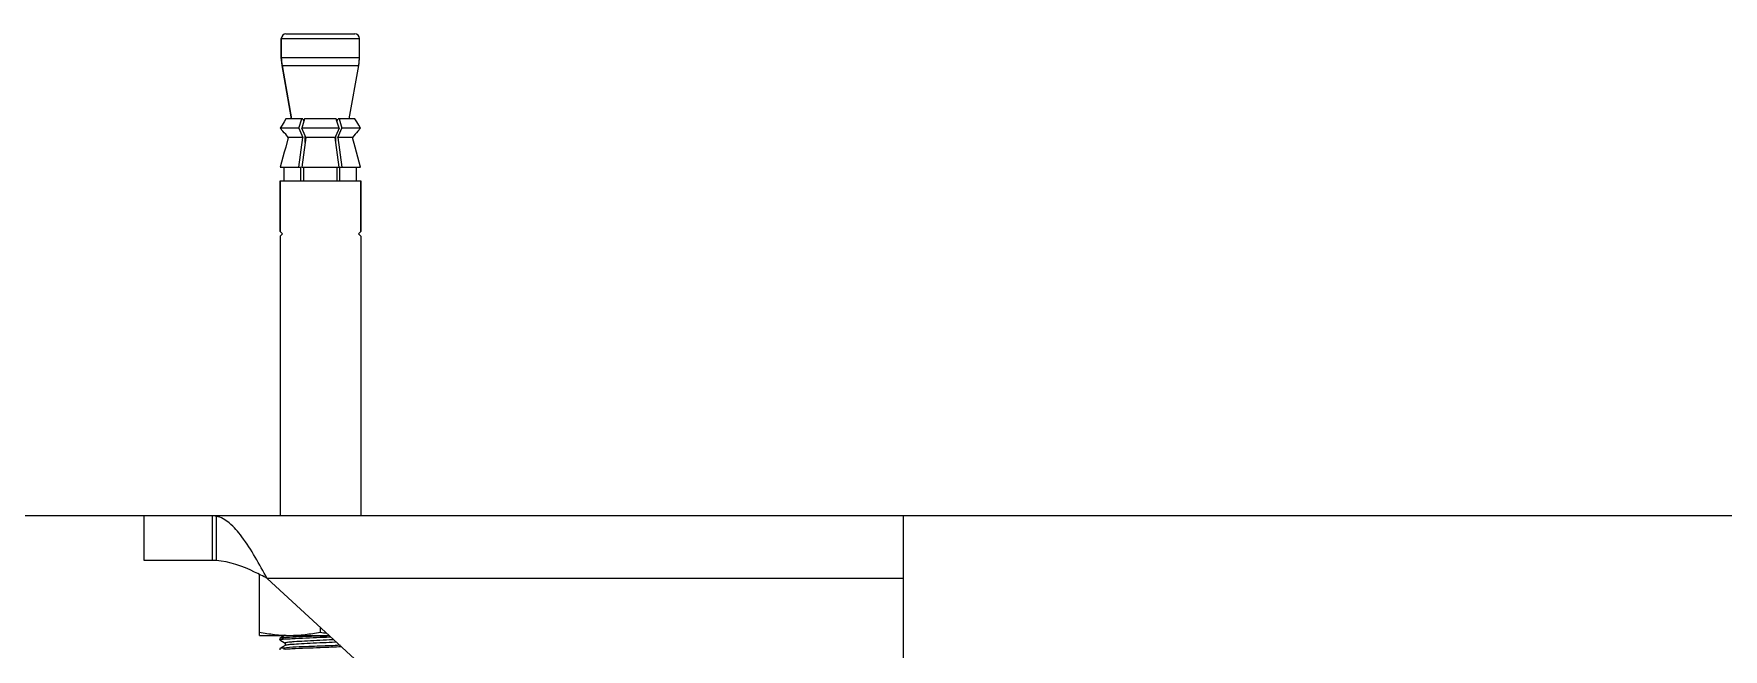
# Model space of a CAD drawing. Extents: x 1247970 to 1725648, y 860327 to 1277876.
# Drawn here: x 1328333 to 1329693, y 1203325 to 1203820 of the extents above; entities that cross this region are included whole.
import ezdxf

# ---------------------------------------------------------------- set-up
doc = ezdxf.new("R2010")
doc.units = 0
doc.header["$LTSCALE"] = 1000
doc.header["$MEASUREMENT"] = 0
doc.layers.get('0').update_dxf_attribs({"color": 254})
doc.layers.add('BZ', color=82, linetype='Continuous', lineweight=20)
doc.layers.add('TK', color=4, linetype='Continuous')

# ---------------------------------------------------------------- blocks, each defined once
blk = doc.blocks.new('A$C63786A89')
at = {"linetype": 'Continuous'}
for p, q in [((-4484.8, 11172.5), (-4421.9, 11172.5)), ((-4484.8, 11172.5), (-4484.8, 11157.3)), ((-4484.8, 11157.3), (-4484.8, 11172.5)), ((-4481.1, 11176.2), (-4425.6, 11176.2)), ((-4421.9, 11157.3), (-4421.9, 11172.5)), ((-4484.8, 11157.3), (-4421.9, 11157.3)), ((-4484.2, 11150.8), (-4484.8, 11157.3)), ((-4422.4, 11150.8), (-4421.9, 11157.3)), ((-4484.2, 11150.8), (-4422.4, 11150.8)), ((-4484.2, 11150.8), (-4476.5, 11107.7)), ((-4476.5, 11107.7), (-4484.2, 11150.8)), ((-4430.1, 11107.7), (-4422.4, 11150.8)), ((-4484.1, 11102.8), (-4485.7, 11100.3)), ((-4470.6, 11100.3), (-4485.7, 11100.3)), ((-4483.5, 11097.8), (-4485.7, 11100.3)), ((-4483.4, 11104), (-4484.1, 11102.8)), ((-4482.6, 11105.3), (-4483.4, 11104)), ((-4481.1, 11107.7), (-4482.6, 11105.3)), ((-4467.6, 11107.7), (-4481.1, 11107.7)), ((-4470.6, 11100.3), (-4468.3, 11107.7)), ((-4470.6, 11100.3), (-4467.4, 11092.9)), ((-4466.7, 11105.9), (-4468.4, 11100.3)), ((-4438.3, 11100.3), (-4468.4, 11100.3)), ((-4465.7, 11094.2), (-4468.4, 11100.3)), ((-4467.6, 11107.7), (-4466.7, 11105.9)), ((-4466.1, 11107.7), (-4466.7, 11105.9)), ((-4440.6, 11107.7), (-4466.1, 11107.7)), ((-4438.3, 11100.3), (-4440.9, 11094.2)), ((-4440, 11105.9), (-4440.6, 11107.7)), ((-4440, 11105.9), (-4439.1, 11107.7)), ((-4438.3, 11100.3), (-4440, 11105.9)), ((-4439.3, 11092.9), (-4436, 11100.3)), ((-4425.6, 11107.7), (-4439.1, 11107.7)), ((-4438.3, 11107.7), (-4436, 11100.3)), ((-4421, 11100.3), (-4436, 11100.3)), ((-4424.1, 11105.3), (-4425.6, 11107.7)), ((-4423.3, 11104), (-4424.1, 11105.3)), ((-4422.5, 11102.8), (-4423.3, 11104)), ((-4421, 11100.3), (-4423.2, 11097.8)), ((-4421, 11100.3), (-4422.5, 11102.8)), ((-4482.5, 11096.6), (-4483.5, 11097.8)), ((-4481.3, 11095.4), (-4482.5, 11096.6)), ((-4481.3, 11085.1), (-4482.5, 11080.9)), ((-4479.2, 11092.9), (-4481.3, 11095.4)), ((-4479.2, 11092.9), (-4481.3, 11085.1)), ((-4467.4, 11092.9), (-4479.2, 11092.9)), ((-4470.6, 11068.9), (-4467.4, 11092.9)), ((-4465.7, 11088.7), (-4468.4, 11068.9)), ((-4465.7, 11088.7), (-4465.7, 11094.2)), ((-4465.2, 11092.9), (-4465.7, 11094.2)), ((-4465.2, 11092.9), (-4465.7, 11088.7)), ((-4441.5, 11092.9), (-4465.2, 11092.9)), ((-4440.9, 11094.2), (-4441.5, 11092.9)), ((-4440.9, 11088.7), (-4441.5, 11092.9)), ((-4440.9, 11088.7), (-4440.9, 11094.2)), ((-4438.3, 11068.9), (-4440.9, 11088.7)), ((-4427.4, 11092.9), (-4439.3, 11092.9)), ((-4439.3, 11092.9), (-4436, 11068.9)), ((-4425.3, 11095.4), (-4427.4, 11092.9)), ((-4425.3, 11085.1), (-4427.4, 11092.9)), ((-4424.2, 11096.6), (-4425.3, 11095.4)), ((-4424.2, 11080.9), (-4425.3, 11085.1)), ((-4423.2, 11097.8), (-4424.2, 11096.6)), ((-4483.5, 11077), (-4485.7, 11068.9)), ((-4482.5, 11080.9), (-4483.5, 11077)), ((-4423.2, 11077), (-4424.2, 11080.9)), ((-4421, 11068.9), (-4423.2, 11077)), ((-4485.7, 11068.9), (-4469, 11068.9)), ((-4485.7, 11057.8), (-4420.9, 11057.8)), ((-4485.7, 11017), (-4485.7, 11057.8)), ((-4485.7, 11057.8), (-4485.7, 11017)), ((-4482.4, 11057.8), (-4482.4, 11068.9)), ((-4469, 11057.8), (-4469, 11068.9)), ((-4468.4, 11068.9), (-4438.3, 11068.9)), ((-4466.7, 11057.8), (-4466.7, 11068.9)), ((-4439.9, 11057.8), (-4439.9, 11068.9)), ((-4437.7, 11068.9), (-4421, 11068.9)), ((-4437.7, 11057.8), (-4437.7, 11068.9)), ((-4424.3, 11057.8), (-4424.3, 11068.9)), ((-4420.9, 11017), (-4420.9, 11057.8)), ((-4420.9, 11057.8), (-4420.9, 11017)), ((-4483.9, 11015.2), (-4485.7, 11017)), ((-4422.8, 11015.2), (-4420.9, 11017)), ((-4483.9, 11015.2), (-4485.7, 11013.3)), ((-4485.7, 11013.3), (-4485.7, 10788.2)), ((-4485.7, 11013.3), (-4485.7, 10788.2)), ((-4422.8, 11015.2), (-4420.9, 11013.3)), ((-4420.9, 11013.3), (-4420.9, 10788.2)), ((-4420.9, 11013.3), (-4420.9, 10788.2)), ((-3984.1, 10788.2), (-4595.1, 10788.2)), ((-4595.1, 10752.2), (-4595.1, 10788.2)), ((-4540.1, 10752.2), (-4540.1, 10788.2)), ((-4537.1, 10752.2), (-4537.1, 10787.9)), ((-3984.1, 10788.2), (-3984.1, 10512.5)), ((-4540.1, 10752.2), (-4595.1, 10752.2)), ((-4502.4, 10692), (-4502.4, 10741.1)), ((-3984.1, 10737.9), (-4496.1, 10737.9)), ((-4164.9, 10433.2), (-4496.1, 10737.9)), ((-4502.4, 10692), (-4446.2, 10692)), ((-4481.6, 10692.1), (-4486, 10689.5)), ((-4453.5, 10698.7), (-4453.5, 10694.7)), ((-4486, 10689.5), (-4486.1, 10689.4)), ((-4486.1, 10689.4), (-4486.1, 10688.4)), ((-4486, 10688.3), (-4486.1, 10688.4)), ((-4486, 10681.4), (-4486.1, 10681.3)), ((-4486.1, 10681.3), (-4486.1, 10680.3)), ((-4486, 10688.3), (-4481.6, 10685.8)), ((-4481.6, 10683.9), (-4486, 10681.4)), ((-4481.7, 10685.9), (-4481.7, 10683.8))]:
    blk.add_line(p, q, dxfattribs=at)
for centre, radius, start, end in [((-4481.1, 11172.5), 3.7, 90, 180), ((-4425.6, 11172.5), 3.7, 0, 90), ((-4447.8, 11157.3), 37, 180, 190.1247), ((-4458.9, 11157.3), 37, 349.8753, 0), ((-4540.1, 10698.6), 53.7, 86.7289, 89.9588), ((-4602.9, 14502.6), 3814, 272.2444, 272.3576), ((-4474.6, 10599.4), 90, 94.4521, 95.4224), ((-4474.5, 10589.1), 92.2, 94.4567, 95.3502)]:
    blk.add_arc(centre, radius, start, end, dxfattribs=at)
for points in [[(-4537.1, 10787.9), (-4538, 10788.1), (-4539.1, 10788.2), (-4540.1, 10788.2)], [(-4453.5, 10694.7), (-4451.7, 10694.3), (-4449.9, 10694), (-4448.1, 10693.7)], [(-4437.5, 10684), (-4442.9, 10683.7), (-4448.2, 10683.5), (-4453.5, 10683.3)]]:
    blk.add_open_spline(points, degree=3, dxfattribs=at)
for points, knots in [([(-4496.1, 10737.9), (-4502.5, 10749.3), (-4511.2, 10765.4), (-4525.3, 10782.3), (-4533.3, 10787.1), (-4537.1, 10787.9)], [0, 0, 0, 0, 0.595771, 0.825429, 1, 1, 1, 1]), ([(-4496.1, 10737.9), (-4499.5, 10739.6), (-4512.3, 10746.2), (-4526.4, 10751.6), (-4537.1, 10752.2)], [0, 0, 0, 0, 0.263255, 1, 1, 1, 1]), ([(-4502.4, 10694.7), (-4498.4, 10693.9), (-4490.3, 10692.5), (-4482, 10692), (-4477.9, 10692)], [0, 0, 0, 0, 0.500766, 1, 1, 1, 1]), ([(-4453.5, 10691.5), (-4456.6, 10691.3), (-4466.5, 10690.9), (-4476.4, 10690.6), (-4483.2, 10690)], [0, 0, 0, 0, 0.309919, 1, 1, 1, 1]), ([(-4477.9, 10692), (-4473.9, 10692), (-4465.6, 10692.5), (-4457.5, 10693.9), (-4453.5, 10694.7)], [0, 0, 0, 0, 0.499234, 1, 1, 1, 1]), ([(-4453.5, 10690.5), (-4451.2, 10690.5), (-4448.4, 10690.7), (-4445.5, 10690.8), (-4444.9, 10690.8)], [0, 0, 0, 0, 0.280726, 0.3502962, 0.3502962, 0.3502962, 0.3502962]), ([(-4486.1, 10688.4), (-4486.1, 10688.5), (-4486, 10688.5), (-4485.8, 10688.6), (-4485.8, 10688.6)], [0, 0, 0, 0, 0.318595, 1, 1, 1, 1]), ([(-4483.2, 10690), (-4483.5, 10689.9), (-4484.5, 10689.8), (-4485.5, 10689.8), (-4486, 10689.5)], [0, 0, 0, 0, 0.378482, 1, 1, 1, 1]), ([(-4483.2, 10681.8), (-4483.5, 10681.8), (-4484.5, 10681.7), (-4485.5, 10681.7), (-4486, 10681.4)], [0, 0, 0, 0, 0.378727, 1, 1, 1, 1]), ([(-4485.8, 10688.6), (-4485.6, 10688.6), (-4484.8, 10688.8), (-4483.9, 10688.9), (-4483.2, 10689)], [0, 0, 0, 0, 0.160696, 1, 1, 1, 1]), ([(-4453.5, 10683.3), (-4456.6, 10683.2), (-4466.5, 10682.8), (-4476.4, 10682.5), (-4483.2, 10681.8)], [0, 0, 0, 0, 0.309586, 1, 1, 1, 1]), ([(-4442.4, 10688.4), (-4443.6, 10688.4), (-4448.2, 10688.2), (-4456.1, 10687.8), (-4465.6, 10687.3), (-4472.7, 10687), (-4477.2, 10686.6), (-4479.6, 10686.4), (-4480.7, 10686.2), (-4481.7, 10686), (-4481.7, 10685.9)], [0.2952259, 0.2952259, 0.2952259, 0.2952259, 0.3597255, 0.5435065, 0.720761, 0.8677534, 0.9235306, 0.9648771, 0.9904898, 1, 1, 1, 1]), ([(-4481.6, 10689.1), (-4479.9, 10689.2), (-4470.5, 10689.8), (-4461.2, 10690.1), (-4453.5, 10690.5)], [0, 0, 0, 0, 0.184493, 1, 1, 1, 1]), ([(-4481.3, 10684), (-4481.4, 10684), (-4481.5, 10684), (-4481.6, 10684), (-4481.6, 10683.9)], [0, 0, 0, 0, 0.569522, 1, 1, 1, 1]), ([(-4481.6, 10681), (-4479.9, 10681.1), (-4470.5, 10681.7), (-4461.2, 10682), (-4453.5, 10682.3)], [0, 0, 0, 0, 0.184541, 1, 1, 1, 1]), ([(-4440.3, 10686.5), (-4440.6, 10686.5), (-4444.3, 10686.3), (-4451.4, 10686), (-4461.3, 10685.5), (-4470.2, 10685.1), (-4476.7, 10684.6), (-4480.2, 10684.4), (-4481.3, 10684)], [0.2673996, 0.2673996, 0.2673996, 0.2673996, 0.2848149, 0.464601, 0.6497295, 0.8147596, 0.937049, 1, 1, 1, 1]), ([(-4453.5, 10682.3), (-4450.5, 10682.4), (-4444.8, 10682.7), (-4439.1, 10682.9), (-4436.4, 10683)], [0, 0, 0, 0, 0.3090732, 0.5771866, 0.5771866, 0.5771866, 0.5771866])]:
    blk.add_open_spline(points, degree=3, knots=knots, dxfattribs=at)
at = {"layer": 'BZ'}
blk.add_line((5293.1, 10788.2), (-5474.1, 10788.2), dxfattribs=at)

msp = doc.modelspace()

# ---------------------------------------------------------------- block references
at = {"layer": 'TK'}
msp.add_blockref('A$C63786A89', (1333017, 1192643.7, -355), dxfattribs=at)

doc.saveas('drawing.dxf')
